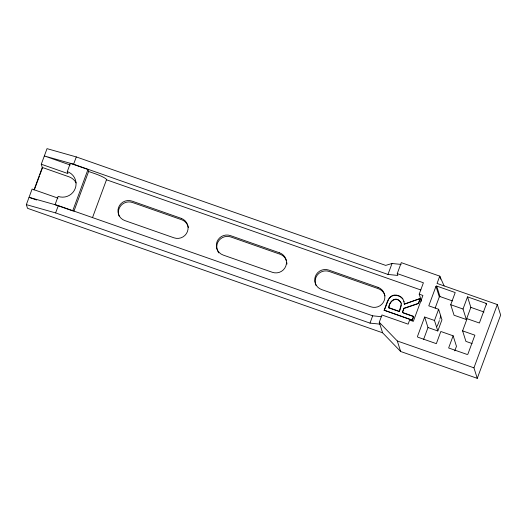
<?xml version="1.0" encoding="UTF-8"?>
<svg xmlns="http://www.w3.org/2000/svg" width="527" height="527" viewBox="0 0 527 527"><rect width="100%" height="100%" fill="white"/><g stroke="black" fill="none" stroke-linecap="round" stroke-linejoin="round"><path stroke-width="0.79" d="M401.278 303.835L399.38 311.589L388.788 307.873C388.979 301.101 396.363 295.12 400.909 302.59C396.91 295.99 389.255 300.594 388.788 307.873M401.35 305.39L399.38 311.589M401.119 264.416L392.022 263.487L385.692 265.391L76.296 156.927L47.035 148.654L41.277 164.226L67.917 173.567L67.291 171.591L70.322 163.304L73.596 164.233L387.971 274.442L397.832 275.443L397.246 273.599L401.291 262.65L439.755 276.135L444.129 285.911L497.317 304.56L500.65 315.067L477.271 378.346L400.652 351.489L382.595 332.787L379.262 322.28L381.956 314.975L408.122 324.151L409.631 320.073L413.32 321.365L422.898 295.443L419.209 294.152L423.412 282.775L397.246 273.599M423.576 339.52L427.983 327.53L424.65 317.023L434.485 320.469L437.818 330.976L427.983 327.53M382.595 332.787L27.516 208.31L26.35 204.634L32.107 189.055L57.983 198.126M33.959 190.016L42.298 167.448L68.938 176.789A13.379 13.149 -17.6 0 1 76.158 182.922M34.663 188.976L39.387 176.183M39.94 174.681L42.443 167.909L41.277 164.226M26.35 204.634L55.612 212.908L58.313 205.609L372.688 315.811L381.785 316.74M73.596 164.233L76.296 156.927M70.183 165.017L44.334 155.952L70.322 163.304L87.983 169.496L72.693 210.872L55.058 204.693L29.051 197.329L36.659 199.996M73.885 211.32L88.608 171.473L87.983 169.496M92.614 217.328L106.487 179.786A11.561 1.686 20.3 0 0 93.529 173.199L88.608 171.473M55.612 212.908L369.987 323.117L372.688 315.811M387.971 274.442L392.022 263.487M420.157 298.552L404.288 304.151L420.157 298.552L418.385 303.341L403.972 308.236L402.417 312.452L413.576 316.365L412.285 320.284L384.15 310.212C386.607 304.962 387.292 296.503 394.176 295.054C398.412 294.6 402.944 297.268 403.978 301.549M384.223 310.443L388.61 299.376M403.972 308.236L402.417 312.452M412.285 320.284L413.576 316.365M404.051 308.466L418.458 303.572L420.23 298.783M424.65 317.023L417.456 336.489L417.766 337.148L436.336 343.663L440.829 331.49L453.128 335.804L456.461 346.311L454.775 350.877M472.073 343.538L465.927 341.384L462.594 330.87L467.087 318.703L479.386 323.011L486.579 303.539L467.515 296.859L470.855 307.366L466.355 319.533L454.057 315.225L450.723 304.718L455.216 292.551L436.646 286.042L435.981 286.352L428.78 305.825L438.622 309.277L441.955 319.784L437.818 330.976M435.164 308.097L439.314 296.866L435.981 286.352M434.485 320.469L438.622 309.277M453.128 335.804L448.635 347.972L467.205 354.48L467.877 354.17L474.886 335.185L462.594 330.87M466.355 319.533L463.022 309.026L467.515 296.859M477.271 378.346L473.938 367.839L497.317 304.56M388.946 298.901C391.805 293.328 400.303 295.14 402.773 298.862M439.314 296.866L439.986 296.549L452.364 300.891M369.987 323.117L379.848 324.118M58.313 205.609L55.058 204.693L58.115 196.413A13.379 13.149 -17.6 0 0 75.249 188.402A13.379 13.149 -17.6 0 0 67.291 171.591M444.129 285.911L437.054 283.434L439.755 276.135L440.704 279.132M106.487 179.786L420.869 289.995M450.723 304.718L463.022 309.026M379.262 322.28L397.318 340.982L473.938 367.839M388.715 307.643L399.308 311.358M403.234 312.939L413.649 316.589M384.15 310.212L412.213 320.054M470.855 307.366L483.99 312.017M436.442 326.635L436.6 326.714A6.034 0.672 -70.7 0 0 439.366 320.607M486.401 304.026L486.085 303.368L486.559 304.876M436.646 286.042L439.986 296.549M419.209 294.152L421.159 300.311A13.965 1.561 -70.7 0 1 421.198 301.385M397.318 340.982L400.652 351.489M400.909 302.59L401.35 304.066M403.906 301.319L404.361 304.382M440.579 315.436L440.592 315.904A6.034 0.672 -70.7 0 1 439.834 319.151M286.859 262.742A10.494 10.309 -17.6 0 1 286.912 264.099M286.438 260.766A10.494 10.309 -17.6 0 0 280.041 254.225L230.846 236.979A10.494 10.309 -17.6 0 0 218.791 252.894M119.095 216.05A10.494 10.309 -17.6 0 1 132.461 202.493L181.65 219.733A10.494 10.309 -17.6 0 1 188.376 227.592M385.006 295.91A10.494 10.309 -17.6 0 0 378.426 288.71L329.23 271.471A10.494 10.309 -17.6 0 0 316.134 285.647M181.216 218.356L132.02 201.11A10.494 10.309 -17.6 0 0 118.588 207.394A10.494 10.309 -17.6 0 0 124.827 220.582L174.022 237.829A10.494 10.309 -17.6 0 0 187.46 231.537A10.494 10.309 -17.6 0 0 181.216 218.356M279.6 252.841L230.411 235.602A10.494 10.309 -17.6 0 0 216.972 241.886A10.494 10.309 -17.6 0 0 223.217 255.075L272.406 272.314A10.494 10.309 -17.6 0 0 285.845 266.03A10.494 10.309 -17.6 0 0 279.6 252.841M377.984 287.334L328.795 270.087A10.494 10.309 -17.6 0 0 315.357 276.379A10.494 10.309 -17.6 0 0 321.602 289.56L370.791 306.806A10.494 10.309 -17.6 0 0 384.229 300.522A10.494 10.309 -17.6 0 0 377.984 287.334"/></g></svg>
